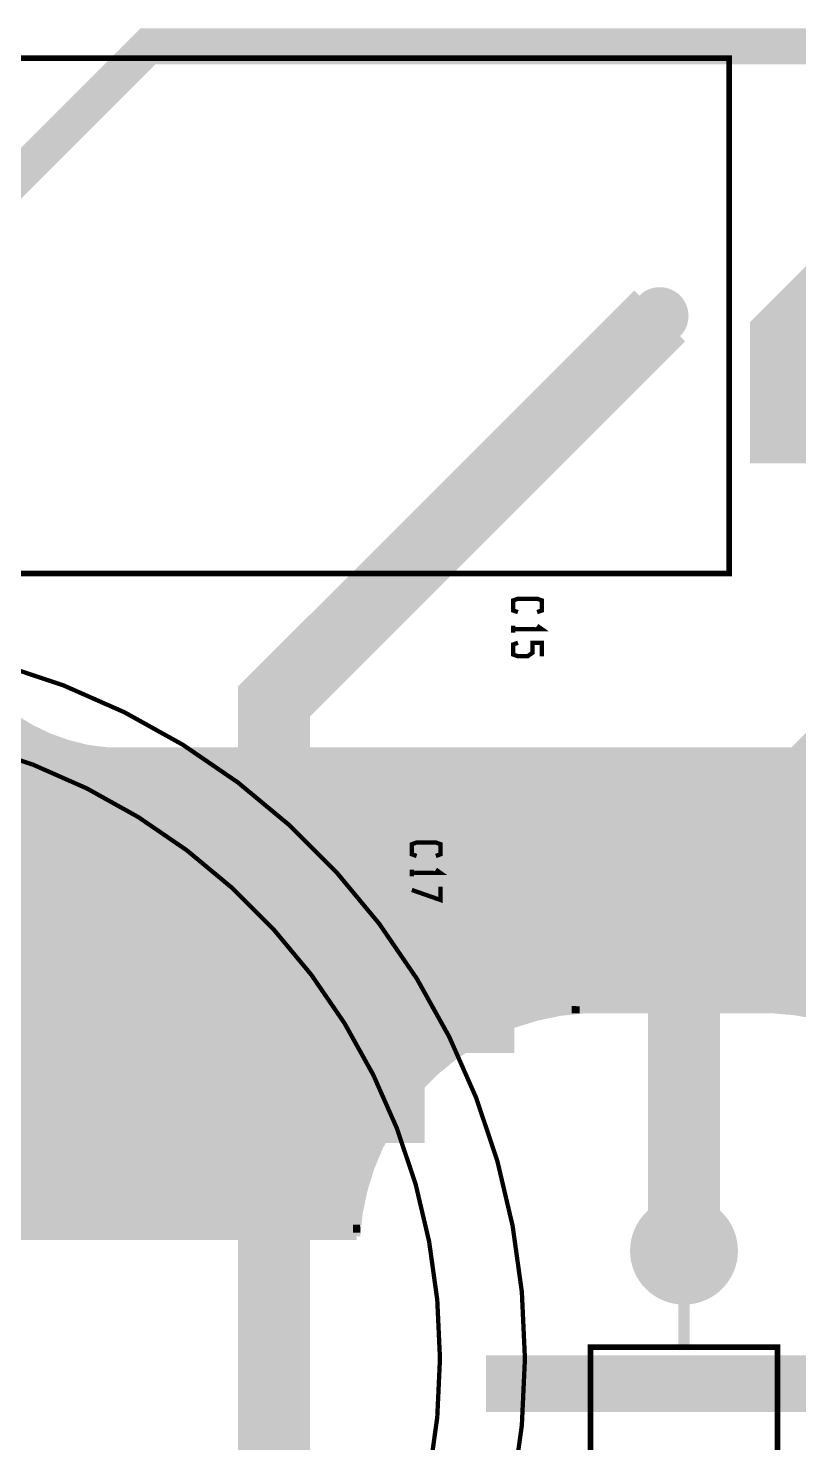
# Model space of a CAD drawing. Extents: x -20 to 155, y -91 to 215.
# Drawn here: x 74 to 101.21, y 42.11 to 92.08 of the extents above; entities that cross this region are included whole.
import ezdxf

# ---------------------------------------------------------------- set-up
doc = ezdxf.new("R2010")
doc.units = 0
doc.header["$MEASUREMENT"] = 0
doc.layers.get('0').update_dxf_attribs({"linetype": 'CONTINUOUS'})
for name, color, linetype in [('25-334-0_BOT', 7, 'CONTINUOUS'), ('25-334-0_DRD', 7, 'CONTINUOUS'), ('25-334-0_DRL', 2, 'CONTINUOUS'), ('25-334-0_IN1', 4, 'CONTINUOUS'), ('25-334-0_IN2', 3, 'CONTINUOUS'), ('25-334-0_SMB', 5, 'CONTINUOUS'), ('25-334-0_SMT', 10, 'CONTINUOUS'), ('25-334-0_SST', 12, 'CONTINUOUS'), ('25-334-0_TOP', 11, 'CONTINUOUS'), ('THRUHOLE_TAP', 15, 'CONTINUOUS')]:
    doc.layers.add(name, color=color, linetype=linetype)

# ---------------------------------------------------------------- blocks, each defined once
blk = doc.blocks.new('ROUND_7')
at = {"const_width": 1.016}
blk.add_lwpolyline([(-0.508, 0, 1), (0.508, 0, 1)], format="xyb", close=True, dxfattribs=at)
blk = doc.blocks.new('ROUND_14')
at = {"const_width": 1.905}
blk.add_lwpolyline([(-0.9525, 0, 1), (0.9525, 0, 1)], format="xyb", close=True, dxfattribs=at)
blk = doc.blocks.new('ROUND_80')
at = {"const_width": 0.54991}
blk.add_lwpolyline([(-0.274954, 0, 1), (0.274954, 0, 1)], format="xyb", close=True, dxfattribs=at)

msp = doc.modelspace()

# ---------------------------------------------------------------- linework, layer by layer
at = {"layer": '25-334-0_BOT', "const_width": 0.254}
for points in [[(70.485, 72.771, 0.3553502), (76.708, 66.548)], [(93.472, 57.404, 0.3731061), (85.598, 49.53)], [(108.204, 49.53, 0.3904996), (100.33, 57.404)]]:
    msp.add_lwpolyline(points, format="xyb", dxfattribs=at)
for points in [[(74.0156, 67.3989), (74.0156, 49.53)], [(75.35164, 66.82486), (62.42558, 66.82486)], [(74.72426, 67.05346), (63.04788, 67.05346)], [(74.23404, 67.28206), (63.53302, 67.28206)], [(74.2442, 67.27698), (74.2442, 49.53)], [(74.4728, 67.16522), (74.4728, 49.53)], [(74.7014, 67.06362), (74.7014, 49.53)], [(74.93, 66.97218), (74.93, 49.53)], [(75.1586, 66.88836), (75.1586, 49.53)], [(136.69518, 66.36766), (33.147, 66.36766)], [(76.33462, 66.59626), (61.45784, 66.59626)], [(75.3872, 66.8147), (75.3872, 49.53)], [(75.6158, 66.74866), (75.6158, 49.53)], [(75.8444, 66.69278), (75.8444, 49.53)], [(76.073, 66.64198), (76.073, 49.53)], [(76.3016, 66.60134), (76.3016, 49.53)], [(76.5302, 66.56832), (76.5302, 49.53)], [(136.271, 66.548), (76.708, 66.548)], [(76.7588, 66.548), (76.7588, 49.53)], [(76.9874, 66.548), (76.9874, 49.53)], [(77.216, 66.548), (77.216, 49.53)], [(77.4446, 66.548), (77.4446, 49.53)], [(77.6732, 66.548), (77.6732, 49.53)], [(77.9018, 66.548), (77.9018, 49.53)], [(78.1304, 66.548), (78.1304, 49.53)], [(78.359, 66.548), (78.359, 49.53)], [(78.5876, 66.548), (78.5876, 49.53)], [(78.8162, 66.548), (78.8162, 49.53)], [(79.0448, 66.548), (79.0448, 49.53)], [(79.2734, 66.548), (79.2734, 49.53)], [(79.502, 66.548), (79.502, 49.53)], [(79.7306, 66.548), (79.7306, 49.53)], [(79.9592, 66.548), (79.9592, 49.53)], [(80.1878, 66.548), (80.1878, 49.53)], [(80.4164, 66.548), (80.4164, 49.53)], [(80.645, 66.548), (80.645, 49.53)], [(80.8736, 66.548), (80.8736, 49.53)], [(81.1022, 66.548), (81.1022, 49.53)], [(81.3308, 66.548), (81.3308, 49.53)], [(81.5594, 66.548), (81.5594, 49.53)], [(81.788, 66.548), (81.788, 49.53)], [(82.0166, 66.548), (82.0166, 49.53)], [(82.2452, 66.548), (82.2452, 49.53)], [(82.4738, 66.548), (82.4738, 49.53)], [(82.7024, 66.548), (82.7024, 49.53)], [(82.931, 66.548), (82.931, 49.53)], [(83.1596, 66.548), (83.1596, 49.53)], [(83.3882, 66.548), (83.3882, 49.53)], [(83.6168, 66.548), (83.6168, 49.53)], [(83.8454, 66.548), (83.8454, 49.53)], [(84.074, 66.548), (84.074, 49.53)], [(84.3026, 66.548), (84.3026, 49.53)], [(84.5312, 66.548), (84.5312, 49.53)], [(84.7598, 66.548), (84.7598, 49.53)], [(84.9884, 66.548), (84.9884, 49.53)], [(85.217, 66.548), (85.217, 49.53)], [(85.4456, 66.548), (85.4456, 49.53)], [(85.6742, 66.548), (85.6742, 50.21072)], [(85.9028, 66.548), (85.9028, 51.2572)], [(86.1314, 66.548), (86.1314, 51.94554)], [(86.36, 66.548), (86.36, 52.4891)], [(86.5886, 66.548), (86.5886, 52.94884)], [(86.8172, 66.548), (86.8172, 53.34762)], [(87.0458, 66.548), (87.0458, 53.70322)], [(87.2744, 66.548), (87.2744, 54.02326)], [(87.503, 66.548), (87.503, 54.31282)], [(87.7316, 66.548), (87.7316, 54.58206)], [(87.9602, 66.548), (87.9602, 54.82844)], [(88.1888, 66.548), (88.1888, 55.0545)], [(88.4174, 66.548), (88.4174, 55.26786)], [(88.646, 66.548), (88.646, 55.46344)], [(88.8746, 66.548), (88.8746, 55.64632)], [(89.1032, 66.548), (89.1032, 55.81904)], [(89.3318, 66.548), (89.3318, 55.97652)], [(89.5604, 66.548), (89.5604, 56.12638)], [(89.789, 66.548), (89.789, 56.26354)], [(90.0176, 66.548), (90.0176, 56.39308)], [(90.2462, 66.548), (90.2462, 56.51246)], [(90.4748, 66.548), (90.4748, 56.62422)], [(90.7034, 66.548), (90.7034, 56.72836)], [(90.932, 66.548), (90.932, 56.82234)], [(91.1606, 66.548), (91.1606, 56.9087)], [(91.3892, 66.548), (91.3892, 56.98998)], [(91.6178, 66.548), (91.6178, 57.0611)], [(91.8464, 66.548), (91.8464, 57.12714)], [(92.075, 66.548), (92.075, 57.18556)], [(92.3036, 66.548), (92.3036, 57.2389)], [(92.5322, 66.548), (92.5322, 57.28462)], [(92.7608, 66.548), (92.7608, 57.32272)], [(92.9894, 66.548), (92.9894, 57.35574)], [(93.218, 66.548), (93.218, 57.38114)], [(93.4466, 66.548), (93.4466, 57.40146)], [(93.6752, 66.548), (93.6752, 57.404)], [(93.9038, 66.548), (93.9038, 57.404)], [(94.1324, 66.548), (94.1324, 57.404)], [(94.361, 66.548), (94.361, 57.404)], [(94.5896, 66.548), (94.5896, 57.404)], [(94.8182, 66.548), (94.8182, 57.404)], [(95.0468, 66.548), (95.0468, 57.404)], [(95.2754, 66.548), (95.2754, 57.404)], [(95.504, 66.548), (95.504, 57.404)], [(95.7326, 66.548), (95.7326, 57.404)], [(95.9612, 66.548), (95.9612, 57.404)], [(96.1898, 66.548), (96.1898, 57.404)], [(96.4184, 66.548), (96.4184, 57.404)], [(96.647, 66.548), (96.647, 57.404)], [(96.8756, 66.548), (96.8756, 57.404)], [(97.1042, 66.548), (97.1042, 57.404)], [(97.3328, 66.548), (97.3328, 57.404)], [(97.5614, 66.548), (97.5614, 57.404)], [(97.79, 66.548), (97.79, 57.404)], [(98.0186, 66.548), (98.0186, 57.404)], [(98.2472, 66.548), (98.2472, 57.404)], [(98.4758, 66.548), (98.4758, 57.404)], [(98.7044, 66.548), (98.7044, 57.404)], [(98.933, 66.548), (98.933, 57.404)], [(99.1616, 66.548), (99.1616, 57.404)], [(99.3902, 66.548), (99.3902, 57.404)], [(99.6188, 66.548), (99.6188, 57.404)], [(99.8474, 66.548), (99.8474, 57.404)], [(100.076, 66.548), (100.076, 57.404)], [(100.3046, 66.548), (100.3046, 57.404)], [(100.5332, 66.548), (100.5332, 57.39384)], [(100.7618, 66.548), (100.7618, 57.37352)], [(100.9904, 66.548), (100.9904, 57.35066)], [(101.219, 66.548), (101.219, 57.31764)], [(136.90346, 66.13906), (33.147, 66.13906)], [(137.00506, 65.91046), (33.147, 65.91046)], [(137.033, 65.68186), (33.147, 65.68186)], [(137.033, 65.45326), (33.147, 65.45326)], [(137.033, 65.22466), (33.147, 65.22466)], [(137.033, 64.99606), (33.147, 64.99606)], [(137.033, 64.53886), (-3.937, 64.53886)], [(137.033, 64.76746), (33.147, 64.76746)], [(137.033, 64.31026), (-3.937, 64.31026)], [(137.033, 64.08166), (-3.937, 64.08166)], [(137.033, 63.85306), (15.24, 63.85306)], [(137.033, 63.62446), (15.24, 63.62446)], [(137.033, 63.39586), (15.24, 63.39586)], [(137.033, 63.16726), (15.24, 63.16726)], [(137.033, 62.93866), (15.24, 62.93866)], [(137.033, 62.71006), (15.24, 62.71006)], [(137.033, 62.48146), (15.24, 62.48146)], [(137.033, 62.25286), (15.24, 62.25286)], [(137.033, 62.02426), (15.24, 62.02426)], [(137.033, 61.79566), (15.24, 61.79566)], [(137.033, 61.56706), (15.24, 61.56706)], [(137.033, 61.33846), (15.24, 61.33846)], [(137.033, 61.10986), (15.24, 61.10986)], [(137.033, 60.88126), (15.24, 60.88126)], [(137.033, 60.65266), (15.24, 60.65266)], [(137.033, 60.42406), (15.24, 60.42406)], [(137.033, 60.19546), (15.24, 60.19546)], [(137.033, 59.96686), (15.24, 59.96686)], [(137.033, 59.73826), (15.24, 59.73826)], [(137.033, 59.50966), (15.24, 59.50966)], [(137.033, 59.28106), (15.24, 59.28106)], [(137.033, 59.05246), (26.72588, 59.05246)], [(137.033, 58.82386), (26.97734, 58.82386)], [(137.033, 58.59526), (27.12974, 58.59526)], [(137.033, 58.36666), (27.21864, 58.36666)], [(137.033, 58.13806), (27.25928, 58.13806)], [(137.033, 57.90946), (27.25928, 57.90946)], [(137.033, 57.45226), (27.11958, 57.45226)], [(137.033, 57.68086), (27.21356, 57.68086)], [(100.33, 57.404), (93.472, 57.404)], [(91.40698, 56.99506), (26.69286, 56.99506)], [(92.23756, 57.22366), (26.95956, 57.22366)], [(90.79484, 56.76646), (15.24, 56.76646)], [(90.29446, 56.53786), (26.68524, 56.53786)], [(89.8652, 56.30926), (26.95702, 56.30926)], [(89.48928, 56.08066), (27.11704, 56.08066)], [(89.14892, 55.85206), (27.21102, 55.85206)], [(88.84412, 55.62346), (27.25674, 55.62346)], [(88.56218, 55.39486), (27.26182, 55.39486)], [(88.06688, 54.93766), (27.13228, 54.93766)], [(88.30564, 55.16626), (27.22118, 55.16626)], [(87.6427, 54.48046), (26.73096, 54.48046)], [(87.84844, 54.70906), (26.98242, 54.70906)], [(87.4522, 54.25186), (15.24, 54.25186)], [(87.2744, 54.02326), (15.24, 54.02326)], [(87.1093, 53.79466), (-3.937, 53.79466)], [(86.95436, 53.56606), (-3.937, 53.56606)], [(86.81212, 53.33746), (-3.937, 53.33746)], [(86.6775, 53.10886), (-3.937, 53.10886)], [(86.55304, 52.88026), (-3.937, 52.88026)], [(86.4362, 52.65166), (-3.937, 52.65166)], [(86.32952, 52.42306), (-3.937, 52.42306)], [(86.23046, 52.19446), (-3.937, 52.19446)], [(86.13902, 51.96586), (-3.937, 51.96586)], [(86.0552, 51.73726), (-3.937, 51.73726)], [(85.979, 51.50866), (32.131, 51.50866)], [(85.90788, 51.28006), (32.131, 51.28006)], [(85.84692, 51.05146), (32.131, 51.05146)], [(85.79104, 50.82286), (32.131, 50.82286)], [(85.74278, 50.59426), (32.131, 50.59426)], [(85.6996, 50.36566), (32.131, 50.36566)], [(85.66404, 50.13706), (32.131, 50.13706)], [(85.63356, 49.90846), (32.131, 49.90846)], [(85.6107, 49.67986), (32.131, 49.67986)], [(85.598, 49.53), (57.15, 49.53)]]:
    msp.add_lwpolyline(points, dxfattribs=at)
at = {"layer": '25-334-0_DRD', "const_width": 0.254}
for points in [[(95.66402, 82.55), (95.66402, 81.28)], [(96.93402, 82.55), (95.66402, 82.55)], [(96.29902, 82.55), (96.29902, 81.28)], [(96.93402, 81.28), (96.93402, 82.55)], [(96.93402, 81.915), (95.66402, 81.915)], [(95.66402, 81.28), (96.93402, 81.28)], [(96.52, 49.53), (96.52, 48.26)], [(97.79, 49.53), (96.52, 49.53)], [(97.155, 49.53), (97.155, 48.26)], [(97.79, 48.26), (97.79, 49.53)], [(97.79, 48.895), (96.52, 48.895)], [(96.52, 48.26), (97.79, 48.26)]]:
    msp.add_lwpolyline(points, dxfattribs=at)
at = {"layer": '25-334-0_DRL', "const_width": 1.99898}
for points in [[(108.712, 84.455), (103.66248, 84.455), (100.48748, 81.28), (100.48748, 76.708)], [(90.17, 44.196), (104.14, 44.196)]]:
    msp.add_lwpolyline(points, dxfattribs=at)
at = {"layer": '25-334-0_IN1', "const_width": 2.54}
for points in [[(66.04, 33.9852), (82.55, 33.9852), (82.677, 34.1122), (82.677, 68.29298), (96.29902, 81.915)], [(97.155, 48.895), (97.155, 61.087), (104.775, 68.707), (104.775, 80.01)]]:
    msp.add_lwpolyline(points, dxfattribs=at)
at = {"layer": '25-334-0_IN2', "const_width": 0.254}
for points in [[(70.485, 72.771, 0.4023198), (76.708, 66.548)], [(93.18752, 57.40908, 0.4142136), (85.59292, 49.81448)], [(108.204, 49.53, 0.3903289), (100.33, 57.404)]]:
    msp.add_lwpolyline(points, format="xyb", dxfattribs=at)
for points in [[(74.97064, 66.8274), (62.7634, 66.8274)], [(74.3458, 67.056), (63.38316, 67.056)], [(74.08926, 67.17284), (74.08926, 49.53)], [(74.31786, 67.0687), (74.31786, 49.53)], [(74.54646, 66.97472), (74.54646, 49.53)], [(74.77506, 66.8909), (74.77506, 49.53)], [(135.93318, 66.3702), (40.10152, 66.3702)], [(76.02474, 66.5988), (61.71438, 66.5988)], [(75.00366, 66.81724), (75.00366, 49.53)], [(75.23226, 66.75374), (75.23226, 49.53)], [(75.46086, 66.69786), (75.46086, 49.53)], [(75.68946, 66.65214), (75.68946, 49.53)], [(75.91806, 66.61404), (75.91806, 49.53)], [(76.14666, 66.58356), (76.14666, 49.53)], [(76.37526, 66.56324), (76.37526, 49.53)], [(76.60386, 66.55054), (76.60386, 49.53)], [(135.001, 66.548), (76.708, 66.548)], [(76.83246, 66.548), (76.83246, 49.53)], [(77.06106, 66.548), (77.06106, 49.53)], [(77.28966, 66.548), (77.28966, 49.53)], [(77.51826, 66.548), (77.51826, 49.53)], [(77.74686, 66.548), (77.74686, 49.53)], [(77.97546, 66.548), (77.97546, 49.53)], [(78.20406, 66.548), (78.20406, 49.53)], [(78.43266, 66.548), (78.43266, 49.53)], [(78.66126, 66.548), (78.66126, 49.53)], [(78.88986, 66.548), (78.88986, 49.53)], [(79.11846, 66.548), (79.11846, 49.53)], [(79.34706, 66.548), (79.34706, 49.53)], [(79.57566, 66.548), (79.57566, 49.53)], [(79.80426, 66.548), (79.80426, 49.53)], [(80.03286, 66.548), (80.03286, 49.53)], [(80.26146, 66.548), (80.26146, 49.53)], [(80.49006, 66.548), (80.49006, 49.53)], [(80.71866, 66.548), (80.71866, 49.53)], [(80.94726, 66.548), (80.94726, 49.53)], [(81.17586, 66.548), (81.17586, 49.53)], [(81.40446, 66.548), (81.40446, 49.53)], [(81.63306, 66.548), (81.63306, 49.53)], [(81.86166, 66.548), (81.86166, 49.53)], [(82.09026, 66.548), (82.09026, 49.53)], [(82.31886, 66.548), (82.31886, 49.53)], [(82.54746, 66.548), (82.54746, 49.53)], [(82.77606, 66.548), (82.77606, 49.53)], [(83.00466, 66.548), (83.00466, 49.53)], [(83.23326, 66.548), (83.23326, 49.53)], [(83.46186, 66.548), (83.46186, 49.53)], [(83.69046, 66.548), (83.69046, 49.53)], [(83.91906, 66.548), (83.91906, 49.53)], [(84.14766, 66.548), (84.14766, 49.53)], [(84.37626, 66.548), (84.37626, 49.53)], [(84.60486, 66.548), (84.60486, 49.53)], [(84.83346, 66.548), (84.83346, 49.53)], [(85.06206, 66.548), (85.06206, 49.53)], [(85.29066, 66.548), (85.29066, 49.53)], [(85.51926, 66.548), (85.51926, 49.53)], [(85.74786, 66.548), (85.74786, 51.33848)], [(85.97646, 66.548), (85.97646, 52.197)], [(86.20506, 66.548), (86.20506, 52.80152)], [(86.43366, 66.548), (86.43366, 53.28666)], [(86.66226, 66.548), (86.66226, 53.69814)], [(86.89086, 66.548), (86.89086, 54.05882)], [(87.11946, 66.548), (87.11946, 54.3814)], [(87.34806, 66.548), (87.34806, 54.66842)], [(87.57666, 66.548), (87.57666, 54.93258)], [(87.80526, 66.548), (87.80526, 55.17134)], [(88.03386, 66.548), (88.03386, 55.39232)], [(88.26246, 66.548), (88.26246, 55.59552)], [(88.49106, 66.548), (88.49106, 55.78094)], [(88.71966, 66.548), (88.71966, 55.9562)], [(88.94826, 66.548), (88.94826, 56.11622)], [(89.17686, 66.548), (89.17686, 56.26354)], [(89.40546, 66.548), (89.40546, 56.4007)], [(89.63406, 66.548), (89.63406, 56.52516)], [(89.86266, 66.548), (89.86266, 56.642)], [(90.09126, 66.548), (90.09126, 56.74868)], [(90.31986, 66.548), (90.31986, 56.8452)], [(90.54846, 66.548), (90.54846, 56.93664)], [(90.77706, 66.548), (90.77706, 57.01538)], [(91.00566, 66.548), (91.00566, 57.08904)], [(91.23426, 66.548), (91.23426, 57.15254)], [(91.46286, 66.548), (91.46286, 57.21096)], [(91.69146, 66.548), (91.69146, 57.25922)], [(91.92006, 66.548), (91.92006, 57.3024)], [(92.14866, 66.548), (92.14866, 57.33796)], [(92.37726, 66.548), (92.37726, 57.3659)], [(92.60586, 66.548), (92.60586, 57.38622)], [(92.83446, 66.548), (92.83446, 57.40146)], [(93.06306, 66.548), (93.06306, 57.40908)], [(93.29166, 66.548), (93.29166, 57.40908)], [(93.52026, 66.548), (93.52026, 57.404)], [(93.74886, 66.548), (93.74886, 57.404)], [(93.97746, 66.548), (93.97746, 57.404)], [(94.20606, 66.548), (94.20606, 57.404)], [(94.43466, 66.548), (94.43466, 57.404)], [(94.66326, 66.548), (94.66326, 57.404)], [(94.89186, 66.548), (94.89186, 57.404)], [(95.12046, 66.548), (95.12046, 57.404)], [(95.34906, 66.548), (95.34906, 57.404)], [(95.57766, 66.548), (95.57766, 57.404)], [(95.80626, 66.548), (95.80626, 57.404)], [(96.03486, 66.548), (96.03486, 57.404)], [(96.26346, 66.548), (96.26346, 57.404)], [(96.49206, 66.548), (96.49206, 57.404)], [(96.72066, 66.548), (96.72066, 57.404)], [(96.94926, 66.548), (96.94926, 57.404)], [(97.17786, 66.548), (97.17786, 57.404)], [(97.40646, 66.548), (97.40646, 57.404)], [(97.63506, 66.548), (97.63506, 57.404)], [(97.86366, 66.548), (97.86366, 57.404)], [(98.09226, 66.548), (98.09226, 57.404)], [(98.32086, 66.548), (98.32086, 57.404)], [(98.54946, 66.548), (98.54946, 57.404)], [(98.77806, 66.548), (98.77806, 57.404)], [(99.00666, 66.548), (99.00666, 57.404)], [(99.23526, 66.548), (99.23526, 57.404)], [(99.46386, 66.548), (99.46386, 57.404)], [(99.69246, 66.548), (99.69246, 57.404)], [(99.92106, 66.548), (99.92106, 57.404)], [(100.14966, 66.548), (100.14966, 57.404)], [(100.37826, 66.548), (100.37826, 57.40146)], [(100.60686, 66.548), (100.60686, 57.38622)], [(100.83546, 66.548), (100.83546, 57.3659)], [(101.06406, 66.548), (101.06406, 57.3405)], [(101.29266, 66.548), (101.29266, 57.30748)], [(136.54786, 65.913), (39.27602, 65.913)], [(136.30402, 66.1416), (39.61384, 66.1416)], [(136.85012, 65.4558), (38.80104, 65.4558)], [(136.72312, 65.6844), (39.0144, 65.6844)], [(136.99998, 64.9986), (38.48608, 64.9986)], [(136.94156, 65.2272), (38.62832, 65.2272)], [(137.033, 64.5414), (38.27526, 64.5414)], [(137.03046, 64.77), (38.36924, 64.77)], [(137.033, 63.8556), (38.11016, 63.8556)], [(137.033, 64.0842), (38.14826, 64.0842)], [(137.033, 64.3128), (38.2016, 64.3128)], [(137.033, 63.3984), (38.08984, 63.3984)], [(137.033, 63.627), (38.09238, 63.627)], [(137.033, 63.1698), (38.1, 63.1698)], [(137.033, 62.9412), (38.1, 62.9412)], [(137.033, 62.7126), (38.1, 62.7126)], [(137.033, 62.484), (38.1, 62.484)], [(137.033, 62.2554), (38.1, 62.2554)], [(137.033, 62.0268), (38.1, 62.0268)], [(137.033, 61.7982), (38.1, 61.7982)], [(137.033, 61.5696), (38.1, 61.5696)], [(137.033, 61.341), (38.1, 61.341)], [(137.033, 61.1124), (38.1, 61.1124)], [(137.033, 60.8838), (38.1, 60.8838)], [(137.033, 60.6552), (38.1, 60.6552)], [(137.033, 60.4266), (38.1, 60.4266)], [(137.033, 60.198), (38.1, 60.198)], [(137.033, 59.9694), (38.1, 59.9694)], [(137.033, 59.7408), (38.1, 59.7408)], [(137.033, 59.5122), (38.1, 59.5122)], [(137.033, 59.2836), (38.1, 59.2836)], [(137.033, 59.055), (38.1, 59.055)], [(137.033, 58.8264), (38.1, 58.8264)], [(137.033, 58.5978), (38.1, 58.5978)], [(137.033, 58.3692), (38.1, 58.3692)], [(137.033, 58.1406), (38.1, 58.1406)], [(137.033, 57.912), (38.1, 57.912)], [(137.033, 57.6834), (38.1, 57.6834)], [(137.033, 57.4548), (38.1, 57.4548)], [(93.472, 57.404), (93.18752, 57.40933)], [(100.33, 57.404), (93.472, 57.404)], [(91.5289, 57.2262), (38.1, 57.2262)], [(90.72118, 56.9976), (38.1, 56.9976)], [(90.13444, 56.769), (38.1, 56.769)], [(89.65946, 56.5404), (38.1, 56.5404)], [(89.2556, 56.3118), (38.1, 56.3118)], [(88.9, 56.0832), (38.1, 56.0832)], [(88.5825, 55.8546), (38.1, 55.8546)], [(88.29802, 55.626), (38.1, 55.626)], [(88.03894, 55.3974), (38.1, 55.3974)], [(87.80018, 55.1688), (38.1, 55.1688)], [(87.58174, 54.9402), (38.1, 54.9402)], [(87.38108, 54.7116), (38.1, 54.7116)], [(87.19566, 54.483), (38.1, 54.483)], [(87.02548, 54.2544), (38.1, 54.2544)], [(86.868, 54.0258), (38.1, 54.0258)], [(86.72068, 53.7972), (38.1, 53.7972)], [(86.58606, 53.5686), (38.1, 53.5686)], [(86.45906, 53.34), (38.1, 53.34)], [(86.34476, 53.1114), (38.1, 53.1114)], [(86.24062, 52.8828), (38.1, 52.8828)], [(86.1441, 52.6542), (38.1, 52.6542)], [(86.0552, 52.4256), (38.1, 52.4256)], [(85.97646, 52.197), (38.1, 52.197)], [(85.90534, 51.9684), (38.1, 51.9684)], [(85.8393, 51.7398), (38.1, 51.7398)], [(85.78342, 51.5112), (38.1, 51.5112)], [(85.73516, 51.2826), (38.1, 51.2826)], [(85.69452, 51.054), (38.1, 51.054)], [(85.65896, 50.8254), (38.1, 50.8254)], [(85.63356, 50.5968), (38.1, 50.5968)], [(85.61324, 50.3682), (38.1, 50.3682)], [(85.598, 50.1396), (38.1, 50.1396)], [(85.59292, 49.911), (38.1, 49.911)], [(85.59292, 49.6824), (38.1, 49.6824)], [(85.598, 49.53), (57.658, 49.53)], [(85.59292, 49.81448), (85.59825, 49.53001)]]:
    msp.add_lwpolyline(points, dxfattribs=at)
at = {"layer": '25-334-0_SMB', "const_width": 1.99898}
for points in [[(74.295, 50.8), (74.295, 64.77)], [(77.47, 50.8), (77.47, 64.77)], [(80.645, 50.8), (80.645, 64.77)], [(83.82, 50.8), (83.82, 64.77)], [(86.995, 64.77), (86.995, 52.705)], [(90.17, 64.77), (90.17, 55.88)], [(93.345, 64.77), (93.345, 59.055)], [(96.52, 64.77), (96.52, 59.055)], [(99.695, 64.77), (99.695, 59.055)]]:
    msp.add_lwpolyline(points, dxfattribs=at)
at = {"layer": '25-334-0_SST'}
for points, const_width in [([(66.34734, 77.31506), (66.34734, 72.81418), (98.75266, 72.81418), (98.75266, 91.01582), (66.34734, 91.01582), (66.34734, 77.31506)], 0.2032), ([(91.29268, 71.45274), (91.1225, 71.51116), (91.1225, 71.86676), (91.29268, 71.92518), (91.96832, 71.92518), (92.1385, 71.86676), (92.1385, 71.51116), (91.96832, 71.45274)], 0.1524), ([(91.1225, 70.73138), (91.1225, 70.97014)], 0.1524), ([(91.1225, 70.85076), (92.1385, 70.85076), (91.96832, 70.97014)], 0.1524), ([(91.29268, 70.36816), (91.1225, 70.30974), (91.1225, 69.95414), (91.29268, 69.89318), (91.6305, 69.89318), (91.80068, 70.01256), (91.80068, 70.36816), (92.1385, 70.36816), (92.1385, 69.89318)], 0.1524), ([(87.71382, 62.8396), (87.54618, 62.89802), (87.54618, 63.25362), (87.71382, 63.31458), (88.392, 63.31458), (88.56218, 63.25362), (88.56218, 62.89802), (88.392, 62.8396)], 0.1524), ([(87.54618, 62.12078), (87.54618, 62.357)], 0.1524), ([(87.54618, 62.23762), (88.56218, 62.23762), (88.392, 62.357)], 0.1524), ([(87.54618, 61.63818), (88.56218, 61.28258), (88.56218, 61.75502)], 0.1524), ([(97.155, 49.08296), (97.155, 45.58538)], 0.39878), ([(93.85808, 45.48632), (93.85808, 26.90368), (100.45192, 26.90368), (100.45192, 45.48632), (93.85808, 45.48632)], 0.20066)]:
    msp.add_lwpolyline(points, dxfattribs=dict(at, const_width=const_width))
at = {"layer": '25-334-0_SST', "const_width": 0.1524}
for points in [[(91.53906, 45.085, 0.4142136), (66.04, 70.58406)], [(88.53932, 45.085, 0.4142136), (66.04, 67.58432)], [(66.04, 19.58594, 0.4142136), (91.53906, 45.085)], [(66.04, 22.58568, 0.4142136), (88.53932, 45.085)]]:
    msp.add_lwpolyline(points, format="xyb", dxfattribs=at)
at = {"layer": '25-334-0_TOP'}
for points, const_width in [([(68.80098, 81.915), (68.80098, 82.00898), (78.232, 91.44), (114.935, 91.44)], 1.27), ([(73.914, 67.4116), (73.914, 49.403)], 0.254), ([(74.7649, 67.0052), (62.91072, 67.0052)], 0.254), ([(74.24928, 67.2338), (63.42634, 67.2338)], 0.254), ([(74.1426, 67.28714), (74.1426, 49.403)], 0.254), ([(74.3712, 67.17538), (74.3712, 49.403)], 0.254), ([(74.5998, 67.07378), (74.5998, 49.403)], 0.254), ([(74.8284, 66.98234), (74.8284, 49.403)], 0.254), ([(75.057, 66.89852), (75.057, 49.403)], 0.254), ([(75.2856, 66.82486), (75.2856, 49.403)], 0.254), ([(76.835, 66.548), (60.8457, 66.548)], 0.254), ([(75.45324, 66.7766), (62.22492, 66.7766)], 0.254), ([(75.5142, 66.76136), (75.5142, 49.403)], 0.254), ([(75.7428, 66.70294), (75.7428, 49.403)], 0.254), ([(75.9714, 66.65722), (75.9714, 49.403)], 0.254), ([(76.2, 66.61658), (76.2, 49.403)], 0.254), ([(76.4286, 66.58356), (76.4286, 49.403)], 0.254), ([(76.6572, 66.5607), (76.6572, 49.403)], 0.254), ([(136.271, 66.548), (76.835, 66.548)], 0.254), ([(76.8858, 66.548), (76.8858, 49.403)], 0.254), ([(77.1144, 66.548), (77.1144, 49.403)], 0.254), ([(77.343, 66.548), (77.343, 49.403)], 0.254), ([(77.5716, 66.548), (77.5716, 49.403)], 0.254), ([(77.8002, 66.548), (77.8002, 49.403)], 0.254), ([(78.0288, 66.548), (78.0288, 49.403)], 0.254), ([(78.2574, 66.548), (78.2574, 49.403)], 0.254), ([(78.486, 66.548), (78.486, 49.403)], 0.254), ([(78.7146, 66.548), (78.7146, 49.403)], 0.254), ([(78.9432, 66.548), (78.9432, 49.403)], 0.254), ([(79.1718, 66.548), (79.1718, 49.403)], 0.254), ([(79.4004, 66.548), (79.4004, 49.403)], 0.254), ([(79.629, 66.548), (79.629, 49.403)], 0.254), ([(79.8576, 66.548), (79.8576, 49.403)], 0.254), ([(80.0862, 66.548), (80.0862, 49.403)], 0.254), ([(80.3148, 66.548), (80.3148, 49.403)], 0.254), ([(80.5434, 66.548), (80.5434, 49.403)], 0.254), ([(80.772, 66.548), (80.772, 49.403)], 0.254), ([(81.0006, 66.548), (81.0006, 49.403)], 0.254), ([(81.2292, 66.548), (81.2292, 49.403)], 0.254), ([(81.4578, 66.548), (81.4578, 49.403)], 0.254), ([(81.6864, 66.548), (81.6864, 49.403)], 0.254), ([(81.915, 66.548), (81.915, 49.403)], 0.254), ([(82.1436, 66.548), (82.1436, 49.403)], 0.254), ([(82.3722, 66.548), (82.3722, 49.403)], 0.254), ([(82.6008, 66.548), (82.6008, 49.403)], 0.254), ([(82.8294, 66.548), (82.8294, 49.403)], 0.254), ([(83.058, 66.548), (83.058, 49.403)], 0.254), ([(83.2866, 66.548), (83.2866, 49.403)], 0.254), ([(83.5152, 66.548), (83.5152, 49.403)], 0.254), ([(83.7438, 66.548), (83.7438, 49.403)], 0.254), ([(83.9724, 66.548), (83.9724, 49.403)], 0.254), ([(84.201, 66.548), (84.201, 49.403)], 0.254), ([(84.4296, 66.548), (84.4296, 49.403)], 0.254), ([(84.6582, 66.548), (84.6582, 49.403)], 0.254), ([(84.8868, 66.548), (84.8868, 49.403)], 0.254), ([(85.1154, 66.548), (85.1154, 49.403)], 0.254), ([(85.344, 66.548), (85.344, 49.403)], 0.254), ([(85.5726, 66.548), (85.5726, 49.403)], 0.254), ([(85.8012, 66.548), (85.8012, 50.82032)], 0.254), ([(86.0298, 66.548), (86.0298, 51.63058)], 0.254), ([(86.2584, 66.548), (86.2584, 52.23256)], 0.254), ([(86.487, 66.548), (86.487, 52.72786)], 0.254), ([(86.7156, 66.548), (86.7156, 53.15204)], 0.254), ([(86.9442, 66.548), (86.9442, 53.52796)], 0.254), ([(87.1728, 66.548), (87.1728, 53.86324)], 0.254), ([(87.4014, 66.548), (87.4014, 54.16804)], 0.254), ([(87.63, 66.548), (87.63, 54.44744)], 0.254), ([(87.8586, 66.548), (87.8586, 54.70398)], 0.254), ([(88.0872, 66.548), (88.0872, 54.9402)], 0.254), ([(88.3158, 66.548), (88.3158, 55.15864)], 0.254), ([(88.5444, 66.548), (88.5444, 55.36184)], 0.254), ([(88.773, 66.548), (88.773, 55.55234)], 0.254), ([(89.0016, 66.548), (89.0016, 55.73014)], 0.254), ([(89.2302, 66.548), (89.2302, 55.8927)], 0.254), ([(89.4588, 66.548), (89.4588, 56.04764)], 0.254), ([(89.6874, 66.548), (89.6874, 56.18988)], 0.254), ([(89.916, 66.548), (89.916, 56.3245)], 0.254), ([(90.1446, 66.548), (90.1446, 56.44896)], 0.254), ([(90.3732, 66.548), (90.3732, 56.56326)], 0.254), ([(90.6018, 66.548), (90.6018, 56.66994)], 0.254), ([(90.8304, 66.548), (90.8304, 56.769)], 0.254), ([(91.059, 66.548), (91.059, 56.86044)], 0.254), ([(91.2876, 66.548), (91.2876, 56.94426)], 0.254), ([(91.5162, 66.548), (91.5162, 57.02046)], 0.254), ([(91.7448, 66.548), (91.7448, 57.08904)], 0.254), ([(91.9734, 66.548), (91.9734, 57.15)], 0.254), ([(92.202, 66.548), (92.202, 57.20588)], 0.254), ([(92.4306, 66.548), (92.4306, 57.25414)], 0.254), ([(92.6592, 66.548), (92.6592, 57.29732)], 0.254), ([(92.8878, 66.548), (92.8878, 57.33288)], 0.254), ([(93.1164, 66.548), (93.1164, 57.36082)], 0.254), ([(93.345, 66.548), (93.345, 57.38622)], 0.254), ([(93.5736, 66.548), (93.5736, 57.40146)], 0.254), ([(93.8022, 66.548), (93.8022, 57.404)], 0.254), ([(94.0308, 66.548), (94.0308, 57.404)], 0.254), ([(94.2594, 66.548), (94.2594, 57.404)], 0.254), ([(94.488, 66.548), (94.488, 57.404)], 0.254), ([(94.7166, 66.548), (94.7166, 57.404)], 0.254), ([(94.9452, 66.548), (94.9452, 57.404)], 0.254), ([(95.1738, 66.548), (95.1738, 57.404)], 0.254), ([(95.4024, 66.548), (95.4024, 57.404)], 0.254), ([(95.631, 66.548), (95.631, 57.404)], 0.254), ([(95.8596, 66.548), (95.8596, 57.404)], 0.254), ([(96.0882, 66.548), (96.0882, 57.404)], 0.254), ([(96.3168, 66.548), (96.3168, 57.404)], 0.254), ([(96.5454, 66.548), (96.5454, 57.404)], 0.254), ([(96.774, 66.548), (96.774, 57.404)], 0.254), ([(97.0026, 66.548), (97.0026, 57.404)], 0.254), ([(97.2312, 66.548), (97.2312, 57.404)], 0.254), ([(97.4598, 66.548), (97.4598, 57.404)], 0.254), ([(97.6884, 66.548), (97.6884, 57.404)], 0.254), ([(97.917, 66.548), (97.917, 57.404)], 0.254), ([(98.1456, 66.548), (98.1456, 57.404)], 0.254), ([(98.3742, 66.548), (98.3742, 57.404)], 0.254), ([(98.6028, 66.548), (98.6028, 57.404)], 0.254), ([(98.8314, 66.548), (98.8314, 57.404)], 0.254), ([(99.06, 66.548), (99.06, 57.404)], 0.254), ([(99.2886, 66.548), (99.2886, 57.404)], 0.254), ([(99.5172, 66.548), (99.5172, 57.404)], 0.254), ([(99.7458, 66.548), (99.7458, 57.404)], 0.254), ([(99.9744, 66.548), (99.9744, 57.404)], 0.254), ([(100.203, 66.548), (100.203, 57.404)], 0.254), ([(100.4316, 66.548), (100.4316, 57.40146)], 0.254), ([(100.6602, 66.548), (100.6602, 57.3913)], 0.254), ([(100.8888, 66.548), (100.8888, 57.37352)], 0.254), ([(101.1174, 66.548), (101.1174, 57.35066)], 0.254), ([(137.01776, 65.8622), (53.15204, 65.8622)], 0.254), ([(136.9314, 66.0908), (53.4543, 66.0908)], 0.254), ([(136.75106, 66.3194), (53.87848, 66.3194)], 0.254), ([(137.033, 65.405), (52.73294, 65.405)], 0.254), ([(137.033, 65.6336), (52.91836, 65.6336)], 0.254), ([(137.033, 64.9478), (52.46116, 64.9478)], 0.254), ([(137.033, 65.1764), (52.58308, 65.1764)], 0.254), ([(137.033, 64.4906), (52.29352, 64.4906)], 0.254), ([(137.033, 64.7192), (52.36464, 64.7192)], 0.254), ([(137.033, 64.0334), (52.2097, 64.0334)], 0.254), ([(137.033, 64.262), (52.24018, 64.262)], 0.254), ([(137.033, 63.8048), (52.197, 63.8048)], 0.254), ([(137.033, 63.5762), (52.197, 63.5762)], 0.254), ([(137.033, 63.3476), (52.197, 63.3476)], 0.254), ([(137.033, 63.119), (52.197, 63.119)], 0.254), ([(137.033, 62.8904), (52.197, 62.8904)], 0.254), ([(137.033, 62.6618), (52.197, 62.6618)], 0.254), ([(137.033, 62.4332), (52.197, 62.4332)], 0.254), ([(137.033, 62.2046), (52.197, 62.2046)], 0.254), ([(137.033, 61.976), (52.197, 61.976)], 0.254), ([(137.033, 61.7474), (52.197, 61.7474)], 0.254), ([(137.033, 61.5188), (52.197, 61.5188)], 0.254), ([(137.033, 61.2902), (52.197, 61.2902)], 0.254), ([(137.033, 61.0616), (52.197, 61.0616)], 0.254), ([(137.033, 60.833), (52.197, 60.833)], 0.254), ([(137.033, 60.6044), (52.197, 60.6044)], 0.254), ([(137.033, 60.3758), (52.197, 60.3758)], 0.254), ([(137.033, 60.1472), (52.197, 60.1472)], 0.254), ([(137.033, 59.9186), (52.197, 59.9186)], 0.254), ([(137.033, 59.69), (52.197, 59.69)], 0.254), ([(137.033, 59.4614), (52.197, 59.4614)], 0.254), ([(137.033, 59.2328), (52.197, 59.2328)], 0.254), ([(137.033, 59.0042), (52.197, 59.0042)], 0.254), ([(137.033, 58.7756), (52.197, 58.7756)], 0.254), ([(137.033, 58.547), (52.197, 58.547)], 0.254), ([(137.033, 58.3184), (52.197, 58.3184)], 0.254), ([(137.033, 58.0898), (52.197, 58.0898)], 0.254), ([(137.033, 57.8612), (52.197, 57.8612)], 0.254), ([(137.033, 57.6326), (52.197, 57.6326)], 0.254), ([(93.599, 57.404), (52.197, 57.404)], 0.254), ([(100.33, 57.404), (93.599, 57.404)], 0.254), ([(137.033, 57.404), (100.33, 57.404)], 0.254), ([(92.06992, 57.1754), (52.197, 57.1754)], 0.254), ([(91.29522, 56.9468), (52.197, 56.9468)], 0.254), ([(90.70848, 56.7182), (52.197, 56.7182)], 0.254), ([(90.22334, 56.4896), (52.197, 56.4896)], 0.254), ([(89.80424, 56.261), (52.197, 56.261)], 0.254), ([(89.4334, 56.0324), (52.197, 56.0324)], 0.254), ([(89.10066, 55.8038), (52.197, 55.8038)], 0.254), ([(88.80094, 55.5752), (52.197, 55.5752)], 0.254), ([(88.52408, 55.3466), (52.197, 55.3466)], 0.254), ([(88.27008, 55.118), (52.197, 55.118)], 0.254), ([(88.0364, 54.8894), (52.197, 54.8894)], 0.254), ([(87.81796, 54.6608), (52.197, 54.6608)], 0.254), ([(87.61476, 54.4322), (52.197, 54.4322)], 0.254), ([(87.4268, 54.2036), (52.197, 54.2036)], 0.254), ([(87.25154, 53.975), (52.197, 53.975)], 0.254), ([(87.08898, 53.7464), (52.197, 53.7464)], 0.254), ([(86.93658, 53.5178), (52.197, 53.5178)], 0.254), ([(86.79434, 53.2892), (52.197, 53.2892)], 0.254), ([(86.66226, 53.0606), (52.197, 53.0606)], 0.254), ([(86.54034, 52.832), (52.197, 52.832)], 0.254), ([(86.42604, 52.6034), (52.197, 52.6034)], 0.254), ([(86.31936, 52.3748), (52.19954, 52.3748)], 0.254), ([(86.2203, 52.1462), (52.2224, 52.1462)], 0.254), ([(86.1314, 51.9176), (52.2605, 51.9176)], 0.254), ([(86.04758, 51.689), (52.31638, 51.689)], 0.254), ([(85.97392, 51.4604), (52.39004, 51.4604)], 0.254), ([(85.90534, 51.2318), (52.48402, 51.2318)], 0.254), ([(85.84438, 51.0032), (52.60086, 51.0032)], 0.254), ([(85.7885, 50.7746), (52.7431, 50.7746)], 0.254), ([(85.74024, 50.546), (52.91582, 50.546)], 0.254), ([(85.6996, 50.3174), (53.1241, 50.3174)], 0.254), ([(85.66404, 50.0888), (53.38064, 50.0888)], 0.254), ([(85.6361, 49.8602), (53.7083, 49.8602)], 0.254), ([(85.61324, 49.6316), (54.16296, 49.6316)], 0.254), ([(85.598, 49.403), (55.245, 49.403)], 0.254)]:
    msp.add_lwpolyline(points, dxfattribs=dict(at, const_width=const_width))
at = {"layer": '25-334-0_TOP', "const_width": 0.254}
for points in [[(70.485, 72.898, 0.3792416), (76.835, 66.548)], [(93.599, 57.404, 0.3809825), (85.598, 49.403)], [(108.204, 49.53, 0.4033161), (100.33, 57.404)]]:
    msp.add_lwpolyline(points, format="xyb", dxfattribs=at)

# ---------------------------------------------------------------- block references
at = {"layer": '25-334-0_BOT'}
for name, p in [('ROUND_7', (96.29902, 81.915)), ('ROUND_14', (97.155, 48.895))]:
    msp.add_blockref(name, p, dxfattribs=at)
at = {"layer": '25-334-0_DRL'}
for p in [(96.29902, 81.915), (97.155, 48.895)]:
    msp.add_blockref('ROUND_80', p, dxfattribs=at)
at = {"layer": '25-334-0_IN1'}
for name, p in [('ROUND_7', (96.29902, 81.915)), ('ROUND_14', (97.155, 48.895))]:
    msp.add_blockref(name, p, dxfattribs=at)
at = {"layer": '25-334-0_IN2'}
for name, p in [('ROUND_7', (96.29902, 81.915)), ('ROUND_14', (97.155, 48.895))]:
    msp.add_blockref(name, p, dxfattribs=at)
at = {"layer": '25-334-0_SMB'}
for name, p in [('ROUND_7', (96.29902, 81.915)), ('ROUND_14', (97.155, 48.895))]:
    msp.add_blockref(name, p, dxfattribs=at)
at = {"layer": '25-334-0_SMT'}
for name, p in [('ROUND_7', (96.29902, 81.915)), ('ROUND_14', (97.155, 48.895))]:
    msp.add_blockref(name, p, dxfattribs=at)
at = {"layer": '25-334-0_TOP'}
for name, p in [('ROUND_7', (96.29902, 81.915)), ('ROUND_14', (97.155, 48.895))]:
    msp.add_blockref(name, p, dxfattribs=at)
at = {"layer": 'THRUHOLE_TAP'}
for p in [(96.29902, 81.915), (97.155, 48.895)]:
    msp.add_blockref('ROUND_80', p, dxfattribs=at)

doc.saveas('drawing.dxf')
